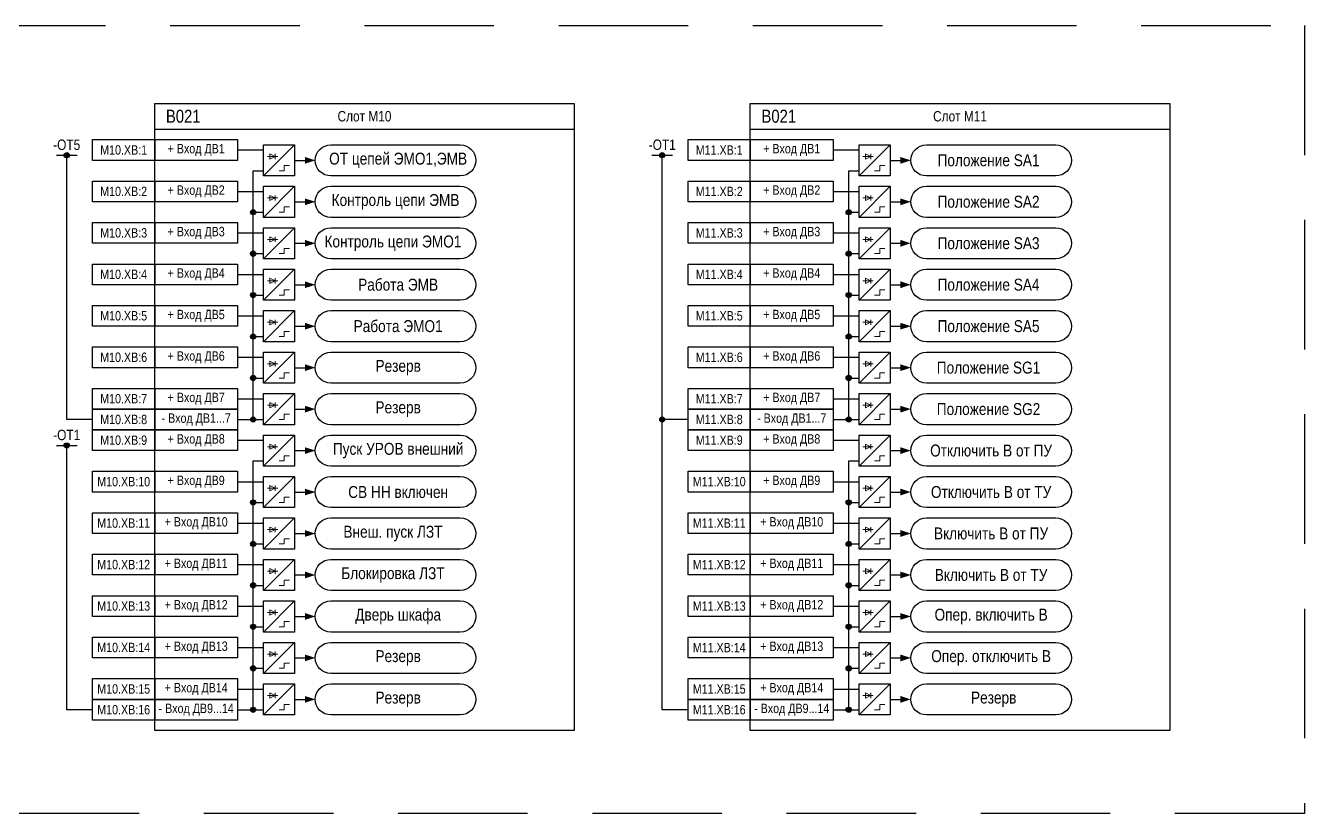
# Model space of a CAD drawing. Header units: millimetres. Extents: x 1491 to 6632, y -558 to 938.
# Drawn here: x 5431.1 to 5678, y -49 to 103 of the extents above; entities that cross this region are included whole.
import ezdxf

# ---------------------------------------------------------------- set-up
doc = ezdxf.new("R2010")
doc.units = ezdxf.units.MM
doc.linetypes.add('штриховая2', pattern=[0.375, 0.25, -0.125])
doc.layers.add('_ОРЗ_0.3', color=7, linetype='Continuous', lineweight=30)
doc.layers.add('TEXT', color=7, linetype='Continuous', lineweight=25)
doc.layers.add('Основная', color=7, linetype='Continuous')
doc.styles.add('1.8_Gost_RD', font='ARIALN.TTF', dxfattribs={"height": 1.8})
doc.styles.add('2.5_Gost_RD', font='ARIALN.TTF', dxfattribs={"height": 2.5})

# ---------------------------------------------------------------- blocks, each defined once
blk = doc.blocks.new('Точка')
at = {"ltscale": 100}
h = blk.add_hatch(color=256, dxfattribs=at)
h.dxf.hatch_style = 1
edge = h.paths.add_edge_path()
edge.add_arc((0, 0), 0.5, 0, 360)
blk.add_circle((0, 0), 0.5, dxfattribs=at)
blk = doc.blocks.new('*U130')
at = {"ltscale": 0.25}
blk.add_line((0, 0), (3, 0), dxfattribs=at)
blk.add_lwpolyline([(2, 0, 1.3, 0, 0), (4, 0, 0, 0, 0)], format="xyseb", dxfattribs=at)
blk = doc.blocks.new('*U131')
at = {"ltscale": 0.25}
blk.add_line((0, 0), (3, 0), dxfattribs=at)
blk.add_lwpolyline([(2, 0, 1.3, 0, 0), (4, 0, 0, 0, 0)], format="xyseb", dxfattribs=at)
blk = doc.blocks.new('*U118')
at = {"ltscale": 0.25}
blk.add_line((0, 0), (3, 0), dxfattribs=at)
blk.add_lwpolyline([(2, 0, 1.3, 0, 0), (4, 0, 0, 0, 0)], format="xyseb", dxfattribs=at)
blk = doc.blocks.new('*U119')
at = {"ltscale": 0.25}
blk.add_line((0, 0), (3, 0), dxfattribs=at)
blk.add_lwpolyline([(2, 0, 1.3, 0, 0), (4, 0, 0, 0, 0)], format="xyseb", dxfattribs=at)
blk = doc.blocks.new('*U120')
at = {"ltscale": 0.25}
blk.add_line((0, 0), (3, 0), dxfattribs=at)
blk.add_lwpolyline([(2, 0, 1.3, 0, 0), (4, 0, 0, 0, 0)], format="xyseb", dxfattribs=at)
blk = doc.blocks.new('*U121')
at = {"ltscale": 0.25}
blk.add_line((0, 0), (3, 0), dxfattribs=at)
blk.add_lwpolyline([(2, 0, 1.3, 0, 0), (4, 0, 0, 0, 0)], format="xyseb", dxfattribs=at)
blk = doc.blocks.new('*U122')
at = {"ltscale": 0.25}
blk.add_line((0, 0), (3, 0), dxfattribs=at)
blk.add_lwpolyline([(2, 0, 1.3, 0, 0), (4, 0, 0, 0, 0)], format="xyseb", dxfattribs=at)
blk = doc.blocks.new('*U123')
at = {"ltscale": 0.25}
blk.add_line((0, 0), (3, 0), dxfattribs=at)
blk.add_lwpolyline([(2, 0, 1.3, 0, 0), (4, 0, 0, 0, 0)], format="xyseb", dxfattribs=at)
blk = doc.blocks.new('*U124')
at = {"ltscale": 0.25}
blk.add_line((0, 0), (3, 0), dxfattribs=at)
blk.add_lwpolyline([(2, 0, 1.3, 0, 0), (4, 0, 0, 0, 0)], format="xyseb", dxfattribs=at)
blk = doc.blocks.new('*U125')
at = {"ltscale": 0.25}
blk.add_line((0, 0), (3, 0), dxfattribs=at)
blk.add_lwpolyline([(2, 0, 1.3, 0, 0), (4, 0, 0, 0, 0)], format="xyseb", dxfattribs=at)
blk = doc.blocks.new('*U126')
at = {"ltscale": 0.25}
blk.add_line((0, 0), (3, 0), dxfattribs=at)
blk.add_lwpolyline([(2, 0, 1.3, 0, 0), (4, 0, 0, 0, 0)], format="xyseb", dxfattribs=at)
blk = doc.blocks.new('*U127')
at = {"ltscale": 0.25}
blk.add_line((0, 0), (3, 0), dxfattribs=at)
blk.add_lwpolyline([(2, 0, 1.3, 0, 0), (4, 0, 0, 0, 0)], format="xyseb", dxfattribs=at)
blk = doc.blocks.new('*U128')
at = {"ltscale": 0.25}
blk.add_line((0, 0), (3, 0), dxfattribs=at)
blk.add_lwpolyline([(2, 0, 1.3, 0, 0), (4, 0, 0, 0, 0)], format="xyseb", dxfattribs=at)
blk = doc.blocks.new('*U129')
at = {"ltscale": 0.25}
blk.add_line((0, 0), (3, 0), dxfattribs=at)
blk.add_lwpolyline([(2, 0, 1.3, 0, 0), (4, 0, 0, 0, 0)], format="xyseb", dxfattribs=at)
blk = doc.blocks.new('*U135')
at = {"ltscale": 0.25}
blk.add_line((0, 0), (3, 0), dxfattribs=at)
blk.add_lwpolyline([(2, 0, 1.3, 0, 0), (4, 0, 0, 0, 0)], format="xyseb", dxfattribs=at)
blk = doc.blocks.new('*U136')
at = {"ltscale": 0.25}
blk.add_line((0, 0), (3, 0), dxfattribs=at)
blk.add_lwpolyline([(2, 0, 1.3, 0, 0), (4, 0, 0, 0, 0)], format="xyseb", dxfattribs=at)
blk = doc.blocks.new('*U137')
at = {"ltscale": 0.25}
blk.add_line((0, 0), (3, 0), dxfattribs=at)
blk.add_lwpolyline([(2, 0, 1.3, 0, 0), (4, 0, 0, 0, 0)], format="xyseb", dxfattribs=at)
blk = doc.blocks.new('*U138')
at = {"ltscale": 0.25}
blk.add_line((0, 0), (3, 0), dxfattribs=at)
blk.add_lwpolyline([(2, 0, 1.3, 0, 0), (4, 0, 0, 0, 0)], format="xyseb", dxfattribs=at)
blk = doc.blocks.new('*U139')
at = {"ltscale": 0.25}
blk.add_line((0, 0), (3, 0), dxfattribs=at)
blk.add_lwpolyline([(2, 0, 1.3, 0, 0), (4, 0, 0, 0, 0)], format="xyseb", dxfattribs=at)
blk = doc.blocks.new('*U140')
at = {"ltscale": 0.25}
blk.add_line((0, 0), (3, 0), dxfattribs=at)
blk.add_lwpolyline([(2, 0, 1.3, 0, 0), (4, 0, 0, 0, 0)], format="xyseb", dxfattribs=at)
blk = doc.blocks.new('*U141')
at = {"ltscale": 0.25}
blk.add_line((0, 0), (3, 0), dxfattribs=at)
blk.add_lwpolyline([(2, 0, 1.3, 0, 0), (4, 0, 0, 0, 0)], format="xyseb", dxfattribs=at)
blk = doc.blocks.new('*U142')
at = {"ltscale": 0.25}
blk.add_line((0, 0), (3, 0), dxfattribs=at)
blk.add_lwpolyline([(2, 0, 1.3, 0, 0), (4, 0, 0, 0, 0)], format="xyseb", dxfattribs=at)
blk = doc.blocks.new('*U143')
at = {"ltscale": 0.25}
blk.add_line((0, 0), (3, 0), dxfattribs=at)
blk.add_lwpolyline([(2, 0, 1.3, 0, 0), (4, 0, 0, 0, 0)], format="xyseb", dxfattribs=at)
blk = doc.blocks.new('*U144')
at = {"ltscale": 0.25}
blk.add_line((0, 0), (3, 0), dxfattribs=at)
blk.add_lwpolyline([(2, 0, 1.3, 0, 0), (4, 0, 0, 0, 0)], format="xyseb", dxfattribs=at)
blk = doc.blocks.new('*U145')
at = {"ltscale": 0.25}
blk.add_line((0, 0), (3, 0), dxfattribs=at)
blk.add_lwpolyline([(2, 0, 1.3, 0, 0), (4, 0, 0, 0, 0)], format="xyseb", dxfattribs=at)
blk = doc.blocks.new('*U132')
at = {"ltscale": 0.25}
blk.add_line((0, 0), (3, 0), dxfattribs=at)
blk.add_lwpolyline([(2, 0, 1.3, 0, 0), (4, 0, 0, 0, 0)], format="xyseb", dxfattribs=at)
blk = doc.blocks.new('*U133')
at = {"ltscale": 0.25}
blk.add_line((0, 0), (3, 0), dxfattribs=at)
blk.add_lwpolyline([(2, 0, 1.3, 0, 0), (4, 0, 0, 0, 0)], format="xyseb", dxfattribs=at)
blk = doc.blocks.new('*U134')
at = {"ltscale": 0.25}
blk.add_line((0, 0), (3, 0), dxfattribs=at)
blk.add_lwpolyline([(2, 0, 1.3, 0, 0), (4, 0, 0, 0, 0)], format="xyseb", dxfattribs=at)

msp = doc.modelspace()

# ---------------------------------------------------------------- linework, layer by layer
at = {"ltscale": 100}
for p, q in [((5437, 78), (5441, 78)), ((5439, 27), (5439, 78)), ((5552, 78), (5556, 78)), ((5554, 27), (5554, 78)), ((5444, 27), (5439, 27)), ((5559, 27), (5554, 27)), ((5554, -29), (5554, 27)), ((5437, 22), (5441, 22)), ((5439, -29), (5439, 22)), ((5444, -29), (5439, -29)), ((5559, -29), (5554, -29))]:
    msp.add_line(p, q, dxfattribs=at)
at = {"lineweight": 13, "ltscale": 0.25}
for p, q in [((5479.25, 78.25), (5479.25, 77.25)), ((5594.25, 78.25), (5594.25, 77.25)), ((5479.25, 70.25), (5479.25, 69.25)), ((5594.25, 70.25), (5594.25, 69.25)), ((5479.25, 62.25), (5479.25, 61.25)), ((5594.25, 62.25), (5594.25, 61.25)), ((5479.25, 54.25), (5479.25, 53.25)), ((5594.25, 54.25), (5594.25, 53.25)), ((5479.25, 46.25), (5479.25, 45.25)), ((5594.25, 46.25), (5594.25, 45.25)), ((5479.25, 38.25), (5479.25, 37.25)), ((5594.25, 38.25), (5594.25, 37.25)), ((5479.25, 30.25), (5479.25, 29.25)), ((5594.25, 30.25), (5594.25, 29.25)), ((5479.25, 22.25), (5479.25, 21.25)), ((5594.25, 22.25), (5594.25, 21.25)), ((5479.25, 14.25), (5479.25, 13.25)), ((5594.25, 14.25), (5594.25, 13.25)), ((5479.25, 6.25), (5479.25, 5.25)), ((5594.25, 6.25), (5594.25, 5.25)), ((5479.25, -1.75), (5479.25, -2.75)), ((5594.25, -1.75), (5594.25, -2.75)), ((5479.25, -9.75), (5479.25, -10.75)), ((5594.25, -9.75), (5594.25, -10.75)), ((5479.25, -17.75), (5479.25, -18.75)), ((5594.25, -17.75), (5594.25, -18.75)), ((5479.25, -25.75), (5479.25, -26.75)), ((5594.25, -25.75), (5594.25, -26.75))]:
    msp.add_line(p, q, dxfattribs=at)
at = {"color": 6, "linetype": 'штриховая2', "ltscale": 100}
msp.add_lwpolyline([(5309, 103), (5678, 103), (5678, -49), (5309, -49)], close=True, dxfattribs=at)
at = {"ltscale": 100}
for points in [[(5456, 83), (5537, 83)], [(5571, 83), (5652, 83)], [(5475, 27), (5475, 75)], [(5590, 27), (5590, 75)], [(5475, -29), (5475, 19)], [(5590, -29), (5590, 19)]]:
    msp.add_lwpolyline(points, dxfattribs=at)
for points in [[(5444, 81), (5456, 81), (5456, 77), (5444, 77)], [(5456, 81), (5472, 81), (5472, 77), (5456, 77)], [(5559, 81), (5571, 81), (5571, 77), (5559, 77)], [(5571, 81), (5587, 81), (5587, 77), (5571, 77)], [(5444, 73), (5456, 73), (5456, 69), (5444, 69)], [(5456, 73), (5472, 73), (5472, 69), (5456, 69)], [(5559, 73), (5571, 73), (5571, 69), (5559, 69)], [(5571, 73), (5587, 73), (5587, 69), (5571, 69)], [(5444, 65), (5456, 65), (5456, 61), (5444, 61)], [(5456, 65), (5472, 65), (5472, 61), (5456, 61)], [(5559, 65), (5571, 65), (5571, 61), (5559, 61)], [(5571, 65), (5587, 65), (5587, 61), (5571, 61)], [(5444, 57), (5456, 57), (5456, 53), (5444, 53)], [(5456, 57), (5472, 57), (5472, 53), (5456, 53)], [(5559, 57), (5571, 57), (5571, 53), (5559, 53)], [(5571, 57), (5587, 57), (5587, 53), (5571, 53)], [(5444, 49), (5456, 49), (5456, 45), (5444, 45)], [(5456, 49), (5472, 49), (5472, 45), (5456, 45)], [(5559, 49), (5571, 49), (5571, 45), (5559, 45)], [(5571, 49), (5587, 49), (5587, 45), (5571, 45)], [(5444, 41), (5456, 41), (5456, 37), (5444, 37)], [(5456, 41), (5472, 41), (5472, 37), (5456, 37)], [(5559, 41), (5571, 41), (5571, 37), (5559, 37)], [(5571, 41), (5587, 41), (5587, 37), (5571, 37)], [(5444, 33), (5456, 33), (5456, 29), (5444, 29)], [(5456, 33), (5472, 33), (5472, 29), (5456, 29)], [(5559, 33), (5571, 33), (5571, 29), (5559, 29)], [(5571, 33), (5587, 33), (5587, 29), (5571, 29)], [(5444, 29), (5456, 29), (5456, 25), (5444, 25)], [(5456, 29), (5472, 29), (5472, 25), (5456, 25)], [(5559, 29), (5571, 29), (5571, 25), (5559, 25)], [(5571, 29), (5587, 29), (5587, 25), (5571, 25)], [(5444, 25), (5456, 25), (5456, 21), (5444, 21)], [(5456, 25), (5472, 25), (5472, 21), (5456, 21)], [(5559, 25), (5571, 25), (5571, 21), (5559, 21)], [(5571, 25), (5587, 25), (5587, 21), (5571, 21)], [(5444, 17), (5456, 17), (5456, 13), (5444, 13)], [(5456, 17), (5472, 17), (5472, 13), (5456, 13)], [(5559, 17), (5571, 17), (5571, 13), (5559, 13)], [(5571, 17), (5587, 17), (5587, 13), (5571, 13)], [(5444, 9), (5456, 9), (5456, 5), (5444, 5)], [(5456, 9), (5472, 9), (5472, 5), (5456, 5)], [(5559, 9), (5571, 9), (5571, 5), (5559, 5)], [(5571, 9), (5587, 9), (5587, 5), (5571, 5)], [(5444, 1), (5456, 1), (5456, -3), (5444, -3)], [(5456, 1), (5472, 1), (5472, -3), (5456, -3)], [(5559, 1), (5571, 1), (5571, -3), (5559, -3)], [(5571, 1), (5587, 1), (5587, -3), (5571, -3)], [(5444, -7), (5456, -7), (5456, -11), (5444, -11)], [(5456, -7), (5472, -7), (5472, -11), (5456, -11)], [(5559, -7), (5571, -7), (5571, -11), (5559, -11)], [(5571, -7), (5587, -7), (5587, -11), (5571, -11)], [(5444, -15), (5456, -15), (5456, -19), (5444, -19)], [(5456, -15), (5472, -15), (5472, -19), (5456, -19)], [(5559, -15), (5571, -15), (5571, -19), (5559, -19)], [(5571, -15), (5587, -15), (5587, -19), (5571, -19)], [(5444, -23), (5456, -23), (5456, -27), (5444, -27)], [(5456, -23), (5472, -23), (5472, -27), (5456, -27)], [(5559, -23), (5571, -23), (5571, -27), (5559, -27)], [(5571, -23), (5587, -23), (5587, -27), (5571, -27)], [(5444, -27), (5456, -27), (5456, -31), (5444, -31)], [(5456, -27), (5472, -27), (5472, -31), (5456, -31)], [(5559, -27), (5571, -27), (5571, -31), (5559, -31)], [(5571, -27), (5587, -27), (5587, -31), (5571, -31)]]:
    msp.add_lwpolyline(points, close=True, dxfattribs=at)
for points in [[(5477, 80), (5483, 80), (5483, 74), (5477, 74)], [(5592, 80), (5598, 80), (5598, 74), (5592, 74)], [(5477, 72), (5483, 72), (5483, 66), (5477, 66)], [(5592, 72), (5598, 72), (5598, 66), (5592, 66)], [(5477, 64), (5483, 64), (5483, 58), (5477, 58)], [(5592, 64), (5598, 64), (5598, 58), (5592, 58)], [(5477, 56), (5483, 56), (5483, 50), (5477, 50)], [(5592, 56), (5598, 56), (5598, 50), (5592, 50)], [(5477, 48), (5483, 48), (5483, 42), (5477, 42)], [(5592, 48), (5598, 48), (5598, 42), (5592, 42)], [(5477, 40), (5483, 40), (5483, 34), (5477, 34)], [(5592, 40), (5598, 40), (5598, 34), (5592, 34)], [(5477, 32), (5483, 32), (5483, 26), (5477, 26)], [(5592, 32), (5598, 32), (5598, 26), (5592, 26)], [(5477, 24), (5483, 24), (5483, 18), (5477, 18)], [(5592, 24), (5598, 24), (5598, 18), (5592, 18)], [(5477, 16), (5483, 16), (5483, 10), (5477, 10)], [(5592, 16), (5598, 16), (5598, 10), (5592, 10)], [(5477, 8), (5483, 8), (5483, 2), (5477, 2)], [(5592, 8), (5598, 8), (5598, 2), (5592, 2)], [(5477, 0), (5483, 0), (5483, -6), (5477, -6)], [(5592, 0), (5598, 0), (5598, -6), (5592, -6)], [(5477, -8), (5483, -8), (5483, -14), (5477, -14)], [(5592, -8), (5598, -8), (5598, -14), (5592, -14)], [(5477, -16), (5483, -16), (5483, -22), (5477, -22)], [(5592, -16), (5598, -16), (5598, -22), (5592, -22)], [(5477, -24), (5483, -24), (5483, -30), (5477, -30)], [(5592, -24), (5598, -24), (5598, -30), (5592, -30)]]:
    msp.add_lwpolyline(points, close=True)
at = {"lineweight": 13, "flags": 128}
for points in [[(5478.5, 78.5, 0, 0, 0), (5478.5, 79, 0.25, 0, 0), (5478.5, 79.5, 0, 0, 0)], [(5479, 78.5, 0, 0, 0), (5479, 79, 0.25, 0, 0), (5479, 79.5, 0, 0, 0)], [(5593.5, 78.5, 0, 0, 0), (5593.5, 79, 0.25, 0, 0), (5593.5, 79.5, 0, 0, 0)], [(5594, 78.5, 0, 0, 0), (5594, 79, 0.25, 0, 0), (5594, 79.5, 0, 0, 0)], [(5478.5, 70.5, 0, 0, 0), (5478.5, 71, 0.25, 0, 0), (5478.5, 71.5, 0, 0, 0)], [(5479, 70.5, 0, 0, 0), (5479, 71, 0.25, 0, 0), (5479, 71.5, 0, 0, 0)], [(5593.5, 70.5, 0, 0, 0), (5593.5, 71, 0.25, 0, 0), (5593.5, 71.5, 0, 0, 0)], [(5594, 70.5, 0, 0, 0), (5594, 71, 0.25, 0, 0), (5594, 71.5, 0, 0, 0)], [(5478.5, 62.5, 0, 0, 0), (5478.5, 63, 0.25, 0, 0), (5478.5, 63.5, 0, 0, 0)], [(5479, 62.5, 0, 0, 0), (5479, 63, 0.25, 0, 0), (5479, 63.5, 0, 0, 0)], [(5593.5, 62.5, 0, 0, 0), (5593.5, 63, 0.25, 0, 0), (5593.5, 63.5, 0, 0, 0)], [(5594, 62.5, 0, 0, 0), (5594, 63, 0.25, 0, 0), (5594, 63.5, 0, 0, 0)], [(5478.5, 54.5, 0, 0, 0), (5478.5, 55, 0.25, 0, 0), (5478.5, 55.5, 0, 0, 0)], [(5479, 54.5, 0, 0, 0), (5479, 55, 0.25, 0, 0), (5479, 55.5, 0, 0, 0)], [(5593.5, 54.5, 0, 0, 0), (5593.5, 55, 0.25, 0, 0), (5593.5, 55.5, 0, 0, 0)], [(5594, 54.5, 0, 0, 0), (5594, 55, 0.25, 0, 0), (5594, 55.5, 0, 0, 0)], [(5478.5, 46.5, 0, 0, 0), (5478.5, 47, 0.25, 0, 0), (5478.5, 47.5, 0, 0, 0)], [(5479, 46.5, 0, 0, 0), (5479, 47, 0.25, 0, 0), (5479, 47.5, 0, 0, 0)], [(5593.5, 46.5, 0, 0, 0), (5593.5, 47, 0.25, 0, 0), (5593.5, 47.5, 0, 0, 0)], [(5594, 46.5, 0, 0, 0), (5594, 47, 0.25, 0, 0), (5594, 47.5, 0, 0, 0)], [(5478.5, 38.5, 0, 0, 0), (5478.5, 39, 0.25, 0, 0), (5478.5, 39.5, 0, 0, 0)], [(5479, 38.5, 0, 0, 0), (5479, 39, 0.25, 0, 0), (5479, 39.5, 0, 0, 0)], [(5593.5, 38.5, 0, 0, 0), (5593.5, 39, 0.25, 0, 0), (5593.5, 39.5, 0, 0, 0)], [(5594, 38.5, 0, 0, 0), (5594, 39, 0.25, 0, 0), (5594, 39.5, 0, 0, 0)], [(5478.5, 30.5, 0, 0, 0), (5478.5, 31, 0.25, 0, 0), (5478.5, 31.5, 0, 0, 0)], [(5479, 30.5, 0, 0, 0), (5479, 31, 0.25, 0, 0), (5479, 31.5, 0, 0, 0)], [(5593.5, 30.5, 0, 0, 0), (5593.5, 31, 0.25, 0, 0), (5593.5, 31.5, 0, 0, 0)], [(5594, 30.5, 0, 0, 0), (5594, 31, 0.25, 0, 0), (5594, 31.5, 0, 0, 0)], [(5478.5, 22.5, 0, 0, 0), (5478.5, 23, 0.25, 0, 0), (5478.5, 23.5, 0, 0, 0)], [(5479, 22.5, 0, 0, 0), (5479, 23, 0.25, 0, 0), (5479, 23.5, 0, 0, 0)], [(5593.5, 22.5, 0, 0, 0), (5593.5, 23, 0.25, 0, 0), (5593.5, 23.5, 0, 0, 0)], [(5594, 22.5, 0, 0, 0), (5594, 23, 0.25, 0, 0), (5594, 23.5, 0, 0, 0)], [(5478.5, 14.5, 0, 0, 0), (5478.5, 15, 0.25, 0, 0), (5478.5, 15.5, 0, 0, 0)], [(5479, 14.5, 0, 0, 0), (5479, 15, 0.25, 0, 0), (5479, 15.5, 0, 0, 0)], [(5593.5, 14.5, 0, 0, 0), (5593.5, 15, 0.25, 0, 0), (5593.5, 15.5, 0, 0, 0)], [(5594, 14.5, 0, 0, 0), (5594, 15, 0.25, 0, 0), (5594, 15.5, 0, 0, 0)], [(5478.5, 6.5, 0, 0, 0), (5478.5, 7, 0.25, 0, 0), (5478.5, 7.5, 0, 0, 0)], [(5479, 6.5, 0, 0, 0), (5479, 7, 0.25, 0, 0), (5479, 7.5, 0, 0, 0)], [(5593.5, 6.5, 0, 0, 0), (5593.5, 7, 0.25, 0, 0), (5593.5, 7.5, 0, 0, 0)], [(5594, 6.5, 0, 0, 0), (5594, 7, 0.25, 0, 0), (5594, 7.5, 0, 0, 0)], [(5478.5, -1.5, 0, 0, 0), (5478.5, -1, 0.25, 0, 0), (5478.5, -0.5, 0, 0, 0)], [(5479, -1.5, 0, 0, 0), (5479, -1, 0.25, 0, 0), (5479, -0.5, 0, 0, 0)], [(5593.5, -1.5, 0, 0, 0), (5593.5, -1, 0.25, 0, 0), (5593.5, -0.5, 0, 0, 0)], [(5594, -1.5, 0, 0, 0), (5594, -1, 0.25, 0, 0), (5594, -0.5, 0, 0, 0)], [(5478.5, -9.5, 0, 0, 0), (5478.5, -9, 0.25, 0, 0), (5478.5, -8.5, 0, 0, 0)], [(5479, -9.5, 0, 0, 0), (5479, -9, 0.25, 0, 0), (5479, -8.5, 0, 0, 0)], [(5593.5, -9.5, 0, 0, 0), (5593.5, -9, 0.25, 0, 0), (5593.5, -8.5, 0, 0, 0)], [(5594, -9.5, 0, 0, 0), (5594, -9, 0.25, 0, 0), (5594, -8.5, 0, 0, 0)], [(5478.5, -17.5, 0, 0, 0), (5478.5, -17, 0.25, 0, 0), (5478.5, -16.5, 0, 0, 0)], [(5479, -17.5, 0, 0, 0), (5479, -17, 0.25, 0, 0), (5479, -16.5, 0, 0, 0)], [(5593.5, -17.5, 0, 0, 0), (5593.5, -17, 0.25, 0, 0), (5593.5, -16.5, 0, 0, 0)], [(5594, -17.5, 0, 0, 0), (5594, -17, 0.25, 0, 0), (5594, -16.5, 0, 0, 0)], [(5478.5, -25.5, 0, 0, 0), (5478.5, -25, 0.25, 0, 0), (5478.5, -24.5, 0, 0, 0)], [(5479, -25.5, 0, 0, 0), (5479, -25, 0.25, 0, 0), (5479, -24.5, 0, 0, 0)], [(5593.5, -25.5, 0, 0, 0), (5593.5, -25, 0.25, 0, 0), (5593.5, -24.5, 0, 0, 0)], [(5594, -25.5, 0, 0, 0), (5594, -25, 0.25, 0, 0), (5594, -24.5, 0, 0, 0)]]:
    msp.add_lwpolyline(points, format="xyseb", dxfattribs=at)
at = {"ltscale": 100}
for points in [[(5490, 74, -1), (5490, 80), (5515, 80, -1), (5515, 74)], [(5605, 74, -1), (5605, 80), (5630, 80, -1), (5630, 74)], [(5490, 66, -1), (5490, 72), (5515, 72, -1), (5515, 66)], [(5605, 66, -1), (5605, 72), (5630, 72, -1), (5630, 66)], [(5490, 58, -1), (5490, 64), (5515, 64, -1), (5515, 58)], [(5605, 58, -1), (5605, 64), (5630, 64, -1), (5630, 58)], [(5490, 50, -1), (5490, 56), (5515, 56, -1), (5515, 50)], [(5605, 50, -1), (5605, 56), (5630, 56, -1), (5630, 50)], [(5490, 42, -1), (5490, 48), (5515, 48, -1), (5515, 42)], [(5605, 42, -1), (5605, 48), (5630, 48, -1), (5630, 42)], [(5490, 34, -1), (5490, 40), (5515, 40, -1), (5515, 34)], [(5605, 34, -1), (5605, 40), (5630, 40, -1), (5630, 34)], [(5490, 26, -1), (5490, 32), (5515, 32, -1), (5515, 26)], [(5605, 26, -1), (5605, 32), (5630, 32, -1), (5630, 26)], [(5490, 18, -1), (5490, 24), (5515, 24, -1), (5515, 18)], [(5605, 18, -1), (5605, 24), (5630, 24, -1), (5630, 18)], [(5490, 10, -1), (5490, 16), (5515, 16, -1), (5515, 10)], [(5605, 10, -1), (5605, 16), (5630, 16, -1), (5630, 10)], [(5490, 2, -1), (5490, 8), (5515, 8, -1), (5515, 2)], [(5605, 2, -1), (5605, 8), (5630, 8, -1), (5630, 2)], [(5490, -6, -1), (5490, 0), (5515, 0, -1), (5515, -6)], [(5605, -6, -1), (5605, 0), (5630, 0, -1), (5630, -6)], [(5490, -14, -1), (5490, -8), (5515, -8, -1), (5515, -14)], [(5605, -14, -1), (5605, -8), (5630, -8, -1), (5630, -14)], [(5490, -22, -1), (5490, -16), (5515, -16, -1), (5515, -22)], [(5605, -22, -1), (5605, -16), (5630, -16, -1), (5630, -22)], [(5490, -30, -1), (5490, -24), (5515, -24, -1), (5515, -30)], [(5605, -30, -1), (5605, -24), (5630, -24, -1), (5630, -30)]]:
    msp.add_lwpolyline(points, format="xyb", close=True, dxfattribs=at)
at = {"lineweight": 13, "ltscale": 0.25}
for points in [[(5479.25, 77.75), (5478.25, 78.25), (5478.25, 77.25), (5479.25, 77.75)], [(5594.25, 77.75), (5593.25, 78.25), (5593.25, 77.25), (5594.25, 77.75)], [(5479.25, 69.75), (5478.25, 70.25), (5478.25, 69.25), (5479.25, 69.75)], [(5594.25, 69.75), (5593.25, 70.25), (5593.25, 69.25), (5594.25, 69.75)], [(5479.25, 61.75), (5478.25, 62.25), (5478.25, 61.25), (5479.25, 61.75)], [(5594.25, 61.75), (5593.25, 62.25), (5593.25, 61.25), (5594.25, 61.75)], [(5479.25, 53.75), (5478.25, 54.25), (5478.25, 53.25), (5479.25, 53.75)], [(5594.25, 53.75), (5593.25, 54.25), (5593.25, 53.25), (5594.25, 53.75)], [(5479.25, 45.75), (5478.25, 46.25), (5478.25, 45.25), (5479.25, 45.75)], [(5594.25, 45.75), (5593.25, 46.25), (5593.25, 45.25), (5594.25, 45.75)], [(5479.25, 37.75), (5478.25, 38.25), (5478.25, 37.25), (5479.25, 37.75)], [(5594.25, 37.75), (5593.25, 38.25), (5593.25, 37.25), (5594.25, 37.75)], [(5479.25, 29.75), (5478.25, 30.25), (5478.25, 29.25), (5479.25, 29.75)], [(5594.25, 29.75), (5593.25, 30.25), (5593.25, 29.25), (5594.25, 29.75)], [(5479.25, 21.75), (5478.25, 22.25), (5478.25, 21.25), (5479.25, 21.75)], [(5594.25, 21.75), (5593.25, 22.25), (5593.25, 21.25), (5594.25, 21.75)], [(5479.25, 13.75), (5478.25, 14.25), (5478.25, 13.25), (5479.25, 13.75)], [(5594.25, 13.75), (5593.25, 14.25), (5593.25, 13.25), (5594.25, 13.75)], [(5479.25, 5.75), (5478.25, 6.25), (5478.25, 5.25), (5479.25, 5.75)], [(5594.25, 5.75), (5593.25, 6.25), (5593.25, 5.25), (5594.25, 5.75)], [(5479.25, -2.25), (5478.25, -1.75), (5478.25, -2.75), (5479.25, -2.25)], [(5594.25, -2.25), (5593.25, -1.75), (5593.25, -2.75), (5594.25, -2.25)], [(5479.25, -10.25), (5478.25, -9.75), (5478.25, -10.75), (5479.25, -10.25)], [(5594.25, -10.25), (5593.25, -9.75), (5593.25, -10.75), (5594.25, -10.25)], [(5479.25, -18.25), (5478.25, -17.75), (5478.25, -18.75), (5479.25, -18.25)], [(5594.25, -18.25), (5593.25, -17.75), (5593.25, -18.75), (5594.25, -18.25)], [(5479.25, -26.25), (5478.25, -25.75), (5478.25, -26.75), (5479.25, -26.25)], [(5594.25, -26.25), (5593.25, -25.75), (5593.25, -26.75), (5594.25, -26.25)]]:
    msp.add_lwpolyline(points, dxfattribs=at)
at = {"layer": '_ОРЗ_0.3', "ltscale": 100}
for points in [[(5456, 88), (5537, 88), (5537, -33), (5456, -33)], [(5571, 88), (5652, 88), (5652, -33), (5571, -33)]]:
    msp.add_lwpolyline(points, close=True, dxfattribs=at)
at = {"layer": 'Основная', "ltscale": 0.25}
for p, q in [((5483, 80), (5477, 74)), ((5598, 80), (5592, 74)), ((5483, 72), (5477, 66)), ((5598, 72), (5592, 66)), ((5483, 64), (5477, 58)), ((5598, 64), (5592, 58)), ((5483, 56), (5477, 50)), ((5598, 56), (5592, 50)), ((5483, 48), (5477, 42)), ((5598, 48), (5592, 42)), ((5483, 40), (5477, 34)), ((5598, 40), (5592, 34)), ((5483, 32), (5477, 26)), ((5598, 32), (5592, 26)), ((5483, 24), (5477, 18)), ((5598, 24), (5592, 18)), ((5483, 16), (5477, 10)), ((5598, 16), (5592, 10)), ((5483, 8), (5477, 2)), ((5598, 8), (5592, 2)), ((5483, 0), (5477, -6)), ((5598, 0), (5592, -6)), ((5483, -8), (5477, -14)), ((5598, -8), (5592, -14)), ((5483, -16), (5477, -22)), ((5598, -16), (5592, -22)), ((5483, -24), (5477, -30)), ((5598, -24), (5592, -30))]:
    msp.add_line(p, q, dxfattribs=at)
at = {"layer": 'Основная', "color": 0}
for p, q in [((5472, 79), (5477, 79)), ((5587, 79), (5592, 79)), ((5475, 75), (5477, 75)), ((5590, 75), (5592, 75)), ((5472, 71), (5477, 71)), ((5587, 71), (5592, 71)), ((5475, 67), (5477, 67)), ((5590, 67), (5592, 67)), ((5472, 63), (5477, 63)), ((5587, 63), (5592, 63)), ((5475, 59), (5477, 59)), ((5590, 59), (5592, 59)), ((5472, 55), (5477, 55)), ((5587, 55), (5592, 55)), ((5475, 51), (5477, 51)), ((5590, 51), (5592, 51)), ((5472, 47), (5477, 47)), ((5587, 47), (5592, 47)), ((5475, 43), (5477, 43)), ((5590, 43), (5592, 43)), ((5472, 39), (5477, 39)), ((5587, 39), (5592, 39)), ((5475, 35), (5477, 35)), ((5590, 35), (5592, 35)), ((5472, 31), (5477, 31)), ((5587, 31), (5592, 31)), ((5472, 27), (5477, 27)), ((5587, 27), (5592, 27)), ((5472, 23), (5477, 23)), ((5472, 23), (5477, 23)), ((5587, 23), (5592, 23)), ((5587, 23), (5592, 23)), ((5475, 19), (5477, 19)), ((5475, 19), (5477, 19)), ((5590, 19), (5592, 19)), ((5590, 19), (5592, 19)), ((5472, 15), (5477, 15)), ((5587, 15), (5592, 15)), ((5475, 11), (5477, 11)), ((5590, 11), (5592, 11)), ((5472, 7), (5477, 7)), ((5587, 7), (5592, 7)), ((5475, 3), (5477, 3)), ((5590, 3), (5592, 3)), ((5472, -1), (5477, -1)), ((5587, -1), (5592, -1)), ((5475, -5), (5477, -5)), ((5590, -5), (5592, -5)), ((5472, -9), (5477, -9)), ((5587, -9), (5592, -9)), ((5475, -13), (5477, -13)), ((5590, -13), (5592, -13)), ((5472, -17), (5477, -17)), ((5587, -17), (5592, -17)), ((5475, -21), (5477, -21)), ((5590, -21), (5592, -21)), ((5472, -25), (5477, -25)), ((5587, -25), (5592, -25)), ((5472, -29), (5477, -29)), ((5587, -29), (5592, -29))]:
    msp.add_line(p, q, dxfattribs=at)
at = {"layer": 'Основная', "color": 0, "lineweight": 13}
for p, q in [((5477.75, 77.75), (5479.75, 77.75)), ((5592.75, 77.75), (5594.75, 77.75)), ((5477.75, 69.75), (5479.75, 69.75)), ((5592.75, 69.75), (5594.75, 69.75)), ((5477.75, 61.75), (5479.75, 61.75)), ((5592.75, 61.75), (5594.75, 61.75)), ((5477.75, 53.75), (5479.75, 53.75)), ((5592.75, 53.75), (5594.75, 53.75)), ((5477.75, 45.75), (5479.75, 45.75)), ((5592.75, 45.75), (5594.75, 45.75)), ((5477.75, 37.75), (5479.75, 37.75)), ((5592.75, 37.75), (5594.75, 37.75)), ((5477.75, 29.75), (5479.75, 29.75)), ((5592.75, 29.75), (5594.75, 29.75)), ((5477.75, 21.75), (5479.75, 21.75)), ((5592.75, 21.75), (5594.75, 21.75)), ((5477.75, 13.75), (5479.75, 13.75)), ((5592.75, 13.75), (5594.75, 13.75)), ((5477.75, 5.75), (5479.75, 5.75)), ((5592.75, 5.75), (5594.75, 5.75)), ((5477.75, -2.25), (5479.75, -2.25)), ((5592.75, -2.25), (5594.75, -2.25)), ((5477.75, -10.25), (5479.75, -10.25)), ((5592.75, -10.25), (5594.75, -10.25)), ((5477.75, -18.25), (5479.75, -18.25)), ((5592.75, -18.25), (5594.75, -18.25)), ((5477.75, -26.25), (5479.75, -26.25)), ((5592.75, -26.25), (5594.75, -26.25))]:
    msp.add_line(p, q, dxfattribs=at)
for p, q in [((5480, 75), (5481, 75)), ((5481, 76), (5482, 76)), ((5481, 75), (5481, 76)), ((5595, 75), (5596, 75)), ((5596, 76), (5597, 76)), ((5596, 75), (5596, 76)), ((5480, 67), (5481, 67)), ((5481, 68), (5482, 68)), ((5481, 67), (5481, 68)), ((5595, 67), (5596, 67)), ((5596, 68), (5597, 68)), ((5596, 67), (5596, 68)), ((5481, 60), (5482, 60)), ((5481, 59), (5481, 60)), ((5596, 60), (5597, 60)), ((5596, 59), (5596, 60)), ((5480, 59), (5481, 59)), ((5595, 59), (5596, 59)), ((5481, 52), (5482, 52)), ((5481, 51), (5481, 52)), ((5596, 52), (5597, 52)), ((5596, 51), (5596, 52)), ((5480, 51), (5481, 51)), ((5595, 51), (5596, 51)), ((5480, 43), (5481, 43)), ((5481, 44), (5482, 44)), ((5481, 43), (5481, 44)), ((5595, 43), (5596, 43)), ((5596, 44), (5597, 44)), ((5596, 43), (5596, 44)), ((5480, 35), (5481, 35)), ((5481, 36), (5482, 36)), ((5481, 35), (5481, 36)), ((5595, 35), (5596, 35)), ((5596, 36), (5597, 36)), ((5596, 35), (5596, 36)), ((5481, 28), (5482, 28)), ((5481, 27), (5481, 28)), ((5596, 28), (5597, 28)), ((5596, 27), (5596, 28)), ((5480, 27), (5481, 27)), ((5595, 27), (5596, 27)), ((5481, 20), (5482, 20)), ((5481, 19), (5481, 20)), ((5596, 20), (5597, 20)), ((5596, 19), (5596, 20)), ((5480, 19), (5481, 19)), ((5595, 19), (5596, 19)), ((5480, 11), (5481, 11)), ((5481, 12), (5482, 12)), ((5481, 11), (5481, 12)), ((5595, 11), (5596, 11)), ((5596, 12), (5597, 12)), ((5596, 11), (5596, 12)), ((5480, 3), (5481, 3)), ((5481, 4), (5482, 4)), ((5481, 3), (5481, 4)), ((5595, 3), (5596, 3)), ((5596, 4), (5597, 4)), ((5596, 3), (5596, 4)), ((5481, -4), (5482, -4)), ((5481, -5), (5481, -4)), ((5596, -4), (5597, -4)), ((5596, -5), (5596, -4)), ((5480, -5), (5481, -5)), ((5595, -5), (5596, -5)), ((5481, -12), (5482, -12)), ((5481, -13), (5481, -12)), ((5596, -12), (5597, -12)), ((5596, -13), (5596, -12)), ((5480, -13), (5481, -13)), ((5595, -13), (5596, -13)), ((5480, -21), (5481, -21)), ((5481, -20), (5482, -20)), ((5481, -21), (5481, -20)), ((5595, -21), (5596, -21)), ((5596, -20), (5597, -20)), ((5596, -21), (5596, -20)), ((5480, -29), (5481, -29)), ((5481, -28), (5482, -28)), ((5481, -29), (5481, -28)), ((5595, -29), (5596, -29)), ((5596, -28), (5597, -28)), ((5596, -29), (5596, -28))]:
    msp.add_line(p, q, dxfattribs=at).dxf.unprotected_set("ltscale", 0)

# ---------------------------------------------------------------- block references
at = {"ltscale": 100}
for p in [(5439, 78), (5554, 78), (5475, 67), (5590, 67), (5475, 59), (5590, 59), (5475, 51), (5590, 51), (5475, 43), (5590, 43), (5475, 35), (5590, 35), (5475, 27), (5554, 27), (5590, 27), (5439, 22), (5475, 11), (5590, 11), (5475, 3), (5590, 3), (5475, -5), (5590, -5), (5475, -13), (5590, -13), (5475, -21), (5590, -21), (5475, -29), (5590, -29)]:
    msp.add_blockref('Точка', p, dxfattribs=at)
at = {"ltscale": 0.35}
for name, p in [('*U135', (5483, 77)), ('*U130', (5598, 77)), ('*U136', (5483, 69)), ('*U131', (5598, 69)), ('*U137', (5483, 61)), ('*U118', (5598, 61)), ('*U138', (5483, 53)), ('*U119', (5598, 53)), ('*U139', (5483, 45)), ('*U120', (5598, 45)), ('*U140', (5483, 37)), ('*U121', (5598, 37)), ('*U141', (5483, 29)), ('*U122', (5598, 29)), ('*U142', (5483, 21)), ('*U123', (5598, 21)), ('*U143', (5483, 13)), ('*U124', (5598, 13)), ('*U144', (5483, 5)), ('*U125', (5598, 5)), ('*U145', (5483, -3)), ('*U126', (5598, -3)), ('*U132', (5483, -11)), ('*U127', (5598, -11)), ('*U133', (5483, -19)), ('*U128', (5598, -19)), ('*U134', (5483, -27)), ('*U129', (5598, -27))]:
    msp.add_blockref(name, p, dxfattribs=at)

# ---------------------------------------------------------------- texts
at = {"ltscale": 100, "attachment_point": 5}
for s, insert, char_height, width, style in [('B021', (5461.5, 85.5), 2.5, 11, '2.5_Gost_RD'), ('Слот М10', (5496.5, 85.5), 2, 81, '1.8_Gost_RD'), ('B021', (5576.5, 85.5), 2.5, 11, '2.5_Gost_RD'), ('Слот М11', (5611.5, 85.5), 2, 81, '1.8_Gost_RD'), ('-ОТ5', (5439, 80), 2, 81, '1.8_Gost_RD'), ('М10.XB:1', (5450, 79), 1.8, 12, '1.8_Gost_RD'), ('+ Вход ДВ1', (5464, 79), 1.8, 16, '1.8_Gost_RD'), ('-ОТ1', (5554, 80), 2, 81, '1.8_Gost_RD'), ('М11.XB:1', (5565, 79), 1.8, 12, '1.8_Gost_RD'), ('+ Вход ДВ1', (5579, 79), 1.8, 16, '1.8_Gost_RD'), ('М10.XB:2', (5450, 71), 1.8, 12, '1.8_Gost_RD'), ('+ Вход ДВ2', (5464, 71), 1.8, 16, '1.8_Gost_RD'), ('М11.XB:2', (5565, 71), 1.8, 12, '1.8_Gost_RD'), ('+ Вход ДВ2', (5579, 71), 1.8, 16, '1.8_Gost_RD'), ('М10.XB:3', (5450, 63), 1.8, 12, '1.8_Gost_RD'), ('+ Вход ДВ3', (5464, 63), 1.8, 16, '1.8_Gost_RD'), ('М11.XB:3', (5565, 63), 1.8, 12, '1.8_Gost_RD'), ('+ Вход ДВ3', (5579, 63), 1.8, 16, '1.8_Gost_RD'), ('М10.XB:4', (5450, 55), 1.8, 12, '1.8_Gost_RD'), ('+ Вход ДВ4', (5464, 55), 1.8, 16, '1.8_Gost_RD'), ('М11.XB:4', (5565, 55), 1.8, 12, '1.8_Gost_RD'), ('+ Вход ДВ4', (5579, 55), 1.8, 16, '1.8_Gost_RD'), ('М10.XB:5', (5450, 47), 1.8, 12, '1.8_Gost_RD'), ('+ Вход ДВ5', (5464, 47), 1.8, 16, '1.8_Gost_RD'), ('М11.XB:5', (5565, 47), 1.8, 12, '1.8_Gost_RD'), ('+ Вход ДВ5', (5579, 47), 1.8, 16, '1.8_Gost_RD'), ('М10.XB:6', (5450, 39), 1.8, 12, '1.8_Gost_RD'), ('+ Вход ДВ6', (5464, 39), 1.8, 16, '1.8_Gost_RD'), ('М11.XB:6', (5565, 39), 1.8, 12, '1.8_Gost_RD'), ('+ Вход ДВ6', (5579, 39), 1.8, 16, '1.8_Gost_RD'), ('\\A1;\\pxsm0.7;Резерв', (5503, 37), 2.3, 29.7748, '2.5_Gost_RD'), ('+ Вход ДВ7', (5464, 31), 1.8, 16, '1.8_Gost_RD'), ('+ Вход ДВ7', (5579, 31), 1.8, 16, '1.8_Gost_RD'), ('М10.XB:7', (5450, 31), 1.8, 12, '1.8_Gost_RD'), ('\\A1;\\pxsm0.7;Резерв', (5503, 29), 2.3, 29.7748, '2.5_Gost_RD'), ('М11.XB:7', (5565, 31), 1.8, 12, '1.8_Gost_RD'), ('М10.XB:8', (5450, 27), 1.8, 12, '1.8_Gost_RD'), ('- Вход ДВ1...7', (5464, 27), 1.8, 16, '1.8_Gost_RD'), ('М11.XB:8', (5565, 27), 1.8, 12, '1.8_Gost_RD'), ('- Вход ДВ1...7', (5579, 27), 1.8, 16, '1.8_Gost_RD'), ('-ОТ1', (5439, 24), 2, 81, '1.8_Gost_RD'), ('М10.XB:9', (5450, 23), 1.8, 12, '1.8_Gost_RD'), ('+ Вход ДВ8', (5464, 23), 1.8, 16, '1.8_Gost_RD'), ('Пуск УРОВ внешний', (5503, 21), 2.3, 31, '2.5_Gost_RD'), ('М11.XB:9', (5565, 23), 1.8, 12, '1.8_Gost_RD'), ('+ Вход ДВ8', (5579, 23), 1.8, 16, '1.8_Gost_RD'), ('М10.XB:10', (5450, 15), 1.8, 12, '1.8_Gost_RD'), ('+ Вход ДВ9', (5464, 15), 1.8, 16, '1.8_Gost_RD'), ('М11.XB:10', (5565, 15), 1.8, 12, '1.8_Gost_RD'), ('+ Вход ДВ9', (5579, 15), 1.8, 16, '1.8_Gost_RD'), ('СВ НН включен', (5503, 13), 2.3, 31, '2.5_Gost_RD'), ('М10.XB:11', (5450, 7), 1.8, 12, '1.8_Gost_RD'), ('+ Вход ДВ10', (5464, 7), 1.8, 16, '1.8_Gost_RD'), ('М11.XB:11', (5565, 7), 1.8, 12, '1.8_Gost_RD'), ('+ Вход ДВ10', (5579, 7), 1.8, 16, '1.8_Gost_RD'), ('+ Вход ДВ11', (5464, -1), 1.8, 16, '1.8_Gost_RD'), ('+ Вход ДВ11', (5579, -1), 1.8, 16, '1.8_Gost_RD'), ('М10.XB:12', (5450, -1), 1.8, 12, '1.8_Gost_RD'), ('М11.XB:12', (5565, -1), 1.8, 12, '1.8_Gost_RD'), ('М10.XB:13', (5450, -9), 1.8, 12, '1.8_Gost_RD'), ('+ Вход ДВ12', (5464, -9), 1.8, 16, '1.8_Gost_RD'), ('М11.XB:13', (5565, -9), 1.8, 12, '1.8_Gost_RD'), ('+ Вход ДВ12', (5579, -9), 1.8, 16, '1.8_Gost_RD'), ('Опер. включить В', (5617.5, -11), 2.3, 31, '2.5_Gost_RD'), ('М10.XB:14', (5450, -17), 1.8, 12, '1.8_Gost_RD'), ('+ Вход ДВ13', (5464, -17), 1.8, 16, '1.8_Gost_RD'), ('М11.XB:14', (5565, -17), 1.8, 12, '1.8_Gost_RD'), ('+ Вход ДВ13', (5579, -17), 1.8, 16, '1.8_Gost_RD'), ('\\A1;\\pxsm0.7;Резерв', (5503, -19), 2.3, 29.7748, '2.5_Gost_RD'), ('Опер. отключить В', (5617.5, -19), 2.3, 31, '2.5_Gost_RD'), ('М10.XB:15', (5450, -25), 1.8, 12, '1.8_Gost_RD'), ('+ Вход ДВ14', (5464, -25), 1.8, 16, '1.8_Gost_RD'), ('М11.XB:15', (5565, -25), 1.8, 12, '1.8_Gost_RD'), ('+ Вход ДВ14', (5579, -25), 1.8, 16, '1.8_Gost_RD'), ('\\A1;\\pxsm0.7;Резерв', (5503, -27), 2.3, 29.7748, '2.5_Gost_RD'), ('М10.XB:16', (5450, -29), 1.8, 12, '1.8_Gost_RD'), ('- Вход ДВ9...14', (5464, -29), 1.8, 16, '1.8_Gost_RD'), ('М11.XB:16', (5565, -29), 1.8, 12, '1.8_Gost_RD'), ('- Вход ДВ9...14', (5579, -29), 1.8, 16, '1.8_Gost_RD')]:
    msp.add_mtext(s, dxfattribs=dict(at, insert=insert, char_height=char_height, width=width, style=style))
at = {"layer": 'TEXT', "ltscale": 100, "char_height": 2.3, "attachment_point": 5, "style": '2.5_Gost_RD'}
for s, insert, width in [('\\pxsm0.7;ОТ цепей ЭМО1,ЭМВ', (5503, 77), 31), ('\\pxsm0.7;Положение SA1', (5617, 77), 31), ('\\pxsm0.7;Контроль цепи ЭМВ', (5502.5, 69), 28), ('\\pxsm0.7;Положение SA2', (5617, 69), 31), ('\\pxsm0.7;Контроль цепи ЭМО1', (5502, 61), 28), ('\\pxsm0.7;Положение SA3', (5617, 61), 31), ('\\pxsm0.7;Работа ЭМВ', (5503, 53), 31), ('\\pxsm0.7;Положение SA4', (5617, 53), 31), ('\\pxsm0.7;Работа ЭМО1', (5503, 45), 31), ('\\pxsm0.7;Положение SA5', (5617, 45), 31), ('\\pxsm0.7;Положение SG1', (5617, 37), 31), ('\\pxsm0.7;Положение SG2', (5617, 29), 31), ('Отключить В от ПУ', (5617.5, 21), 31), ('Отключить В от ТУ', (5617.5, 13), 31), ('\\A1;\\pxsm0.7;Внеш. пуск ЛЗТ', (5502, 5), 31), ('Включить В от ПУ', (5617.5, 5), 31), ('\\A1;\\pxsm0.7;Блокировка ЛЗТ', (5502, -3), 31), ('Включить В от ТУ', (5617.5, -3), 31), ('\\pxsm0.7;Дверь шкафа', (5503, -11), 31), ('\\A1;\\pxsm0.7;Резерв', (5618, -27), 31)]:
    msp.add_mtext(s, dxfattribs=dict(at, insert=insert, width=width))

doc.saveas('drawing.dxf')
